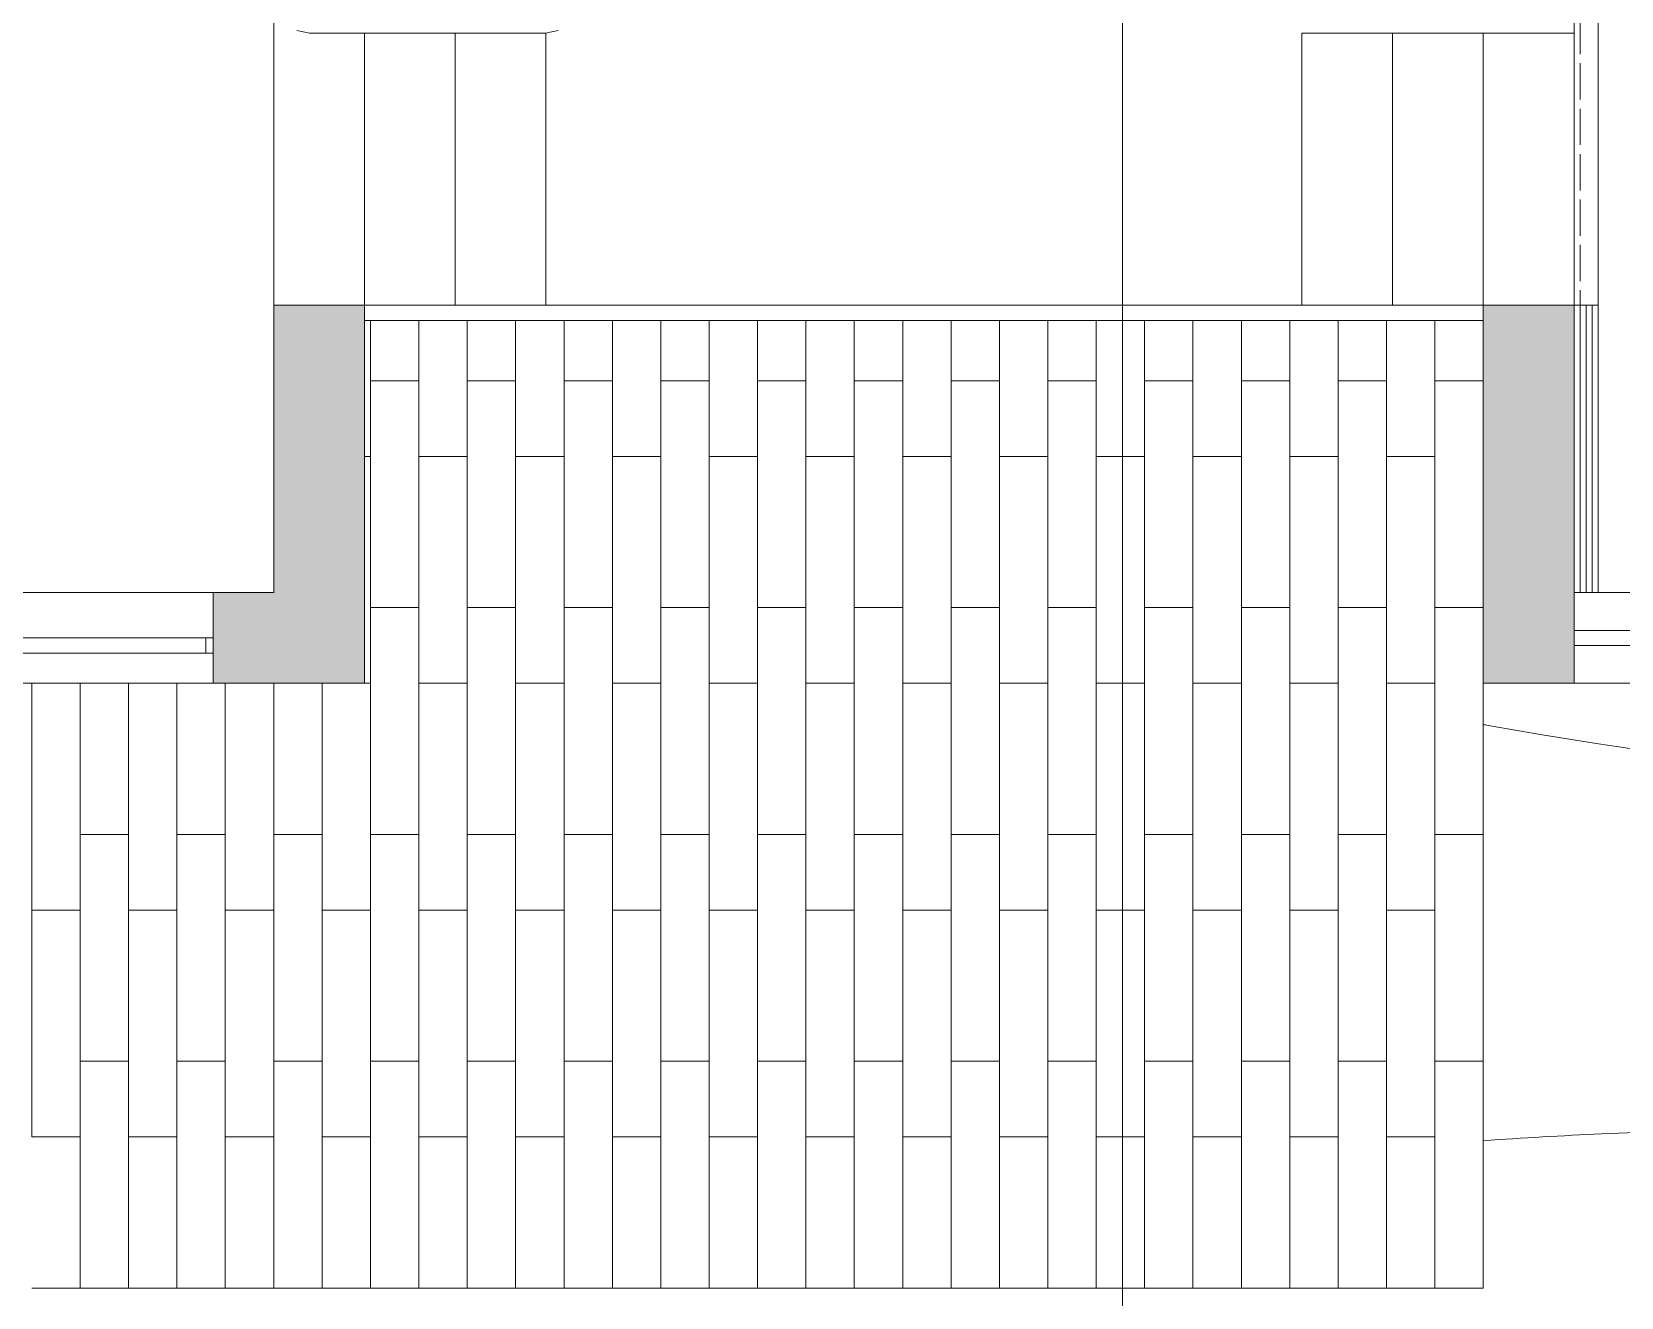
# Model space of a CAD drawing. Header units: millimetres. Extents: x 19901 to 42199, y 14822 to 21214.
# Drawn here: x 24277 to 24802, y 16640 to 17058 of the extents above; entities that cross this region are included whole.
import ezdxf

# ---------------------------------------------------------------- set-up
doc = ezdxf.new("R2010")
doc.units = ezdxf.units.MM
doc.linetypes.add('ACAD_ISO02W100', pattern=[15, 12, -3])
for name, color, linetype, lineweight in [('A-FURN', 9, 'Continuous', 13), ('curve di livello', 6, 'Continuous', 18), ('pavimentazione esterna', 51, 'Continuous', 13), ('PROIEZIONI_finissime_fine lines', 251, 'Continuous', 5), ('SEZIONI_medie_small_section', 2, 'Continuous', 9), ('vetro', 140, 'Continuous', 15), ('Wall', 7, 'Continuous', 20)]:
    doc.layers.add(name, color=color, linetype=linetype, lineweight=lineweight)

msp = doc.modelspace()

# ---------------------------------------------------------------- hatches: boundary and pattern name
at = {"layer": 'Wall', "true_color": 0x636466}
h = msp.add_hatch(color=251, dxfattribs=at)
h.dxf.hatch_style = 1
h.paths.add_polyline_path([(23986.52, 17592.56), (24115.87, 17592.56), (24115.87, 17622.19), (23956.52, 17622.56), (23956.52, 17372.56), (23986.52, 17385.13)])
h.paths.add_polyline_path([(24553.23, 17622.43), (24275.88, 17622.19), (24275.88, 17609.01), (24275.87, 17592.56), (24481.91, 17592.56)])
h.paths.add_polyline_path([(25106.52, 17622.56), (24708.9, 17622.56), (24637.25, 17592.56), (24694.25, 17592.56), (24694.25, 17592.56), (24697.25, 17592.56), (24754.25, 17592.56), (24754.25, 17592.56), (24757.25, 17592.56), (24784.25, 17592.56), (24784.25, 17592.56), (24787.25, 17592.56), (24934.25, 17592.56), (24934.25, 17592.56), (24937.25, 17592.56), (25076.52, 17592.56), (25076.52, 17502.56), (25076.52, 17490.06), (25086.52, 17490.06), (25086.52, 17575.06), (25096.52, 17575.06), (25096.52, 17490.06), (25106.52, 17490.06)])
h.paths.add_polyline_path([(24861.52, 17592.56), (24851.52, 17592.56), (24851.52, 17527.73), (24861.52, 17527.73)], flags=17)
h.paths.add_polyline_path([(25076.52, 17382.56), (24861.52, 17382.56), (24861.52, 17442.73), (24851.52, 17442.73), (24851.52, 17372.56), (25076.52, 17372.56)])
h.paths.add_polyline_path([(25106.52, 17410.06), (25076.52, 17410.06), (25076.52, 17227.56), (25084.02, 17227.56), (25084.02, 17347.56), (25099.02, 17347.56), (25099.02, 17227.56), (25106.52, 17227.56)])
h.paths.add_polyline_path([(25106.52, 17010.06), (25076.52, 17010.06), (25076.52, 16872.56), (25076.52, 16842.56), (25106.52, 16842.56)])
h.paths.add_polyline_path([(24786.52, 16967.56), (24756.52, 16967.56), (24756.52, 16962.56), (24756.52, 16842.56), (24786.52, 16842.56), (24786.52, 16872.56)])
h.paths.add_polyline_path([(24786.52, 17377.56), (24746.52, 17377.56), (24746.52, 17347.56), (24786.52, 17347.56)])
h.paths.add_polyline_path([(24396.52, 17377.56), (24356.52, 17377.56), (24356.52, 17347.56), (24368.39, 17347.56), (24396.52, 17347.56)])
h.paths.add_polyline_path([(24386.52, 16967.56), (24356.52, 16967.56), (24356.52, 16872.56), (24336.52, 16872.56), (24336.52, 16842.56), (24386.52, 16842.56)])
h.paths.add_polyline_path([(23986.52, 16962.56), (23986.52, 17320.08), (23956.52, 17307.52), (23956.52, 16842.56), (24119.02, 16842.56), (24119.02, 16850.06), (23999.02, 16850.06), (23999.02, 16865.06), (24119.02, 16865.06), (24119.02, 16872.56), (23986.52, 16872.56)])

# ---------------------------------------------------------------- linework, layer by layer
at = {"layer": 'A-FURN'}
for p, q in [((24364.15, 17058.41), (24368.39, 17057.56)), ((24368.39, 17057.56), (24446.4, 17057.56)), ((24386.52, 17057.56), (24386.52, 16967.56)), ((24416.52, 17057.56), (24416.52, 16967.56)), ((24450.64, 17058.41), (24446.4, 17057.56)), ((24446.52, 17057.56), (24446.52, 16967.56)), ((24786.52, 17057.56), (24696.52, 17057.56)), ((24696.52, 17057.56), (24696.52, 16967.56)), ((24726.52, 17057.56), (24726.52, 16967.56)), ((24756.52, 17057.56), (24756.52, 16967.56))]:
    msp.add_line(p, q, dxfattribs=at)
at = {"layer": 'curve di livello'}
for points, knots in [([(24756.52, 16828.86), (24757.28, 16828.73), (24948.69, 16795.2), (25145.79, 16788.56), (25332.97, 16828.46)], [1440.619799, 1440.619799, 1440.619799, 1440.619799, 1442.919983, 2017.077223, 2017.077223, 2017.077223, 2017.077223]), ([(24756.52, 16691.34), (24769.55, 16692.2), (24964.08, 16703.44), (25157.61, 16683.7), (25332.93, 16643.42), (25332.93, 16643.42), (25332.93, 16643.42), (25332.93, 16643.42), (25332.94, 16643.42), (25332.96, 16643.42), (25332.97, 16643.41)], [1437.518464, 1437.518464, 1437.518464, 1437.518464, 1476.268274, 2015.917714, 2015.917714, 2015.917714, 2015.918177, 2015.918177, 2015.918177, 2015.958032, 2015.958032, 2015.958032, 2015.958032])]:
    msp.add_open_spline(points, degree=3, knots=knots, dxfattribs=at)
at = {"layer": 'pavimentazione esterna'}
for p, q in [((24276.52, 16642.56), (24292.52, 16642.56)), ((24308.52, 16642.56), (24324.52, 16642.56)), ((24340.52, 16642.56), (24356.52, 16642.56)), ((24372.52, 16642.56), (24388.52, 16642.56)), ((24404.52, 16642.56), (24420.52, 16642.56)), ((24436.52, 16642.56), (24452.52, 16642.56)), ((24468.52, 16642.56), (24484.52, 16642.56)), ((24500.52, 16642.56), (24516.52, 16642.56)), ((24532.52, 16642.56), (24548.52, 16642.56)), ((24564.52, 16642.56), (24580.52, 16642.56)), ((24596.52, 16642.56), (24612.52, 16642.56)), ((24628.52, 16642.56), (24644.52, 16642.56)), ((24660.52, 16642.56), (24676.52, 16642.56)), ((24692.52, 16642.56), (24708.52, 16642.56)), ((24724.52, 16642.56), (24740.52, 16642.56))]:
    msp.add_line(p, q, dxfattribs=at)
for points in [[(24388.52, 16962.56), (24388.52, 16917.56), (24386.52, 16917.56)], [(24420.52, 16962.56), (24420.52, 16917.56), (24404.52, 16917.56), (24404.52, 16962.56)], [(24452.52, 16962.56), (24452.52, 16917.56), (24436.52, 16917.56), (24436.52, 16962.56)], [(24484.52, 16962.56), (24484.52, 16917.56), (24468.52, 16917.56), (24468.52, 16962.56)], [(24516.52, 16962.56), (24516.52, 16917.56), (24500.52, 16917.56), (24500.52, 16962.56)], [(24548.52, 16962.56), (24548.52, 16917.56), (24532.52, 16917.56), (24532.52, 16962.56)], [(24580.52, 16962.56), (24580.52, 16917.56), (24564.52, 16917.56), (24564.52, 16962.56)], [(24612.52, 16962.56), (24612.52, 16917.56), (24596.52, 16917.56), (24596.52, 16962.56)], [(24644.52, 16962.56), (24644.52, 16917.56), (24628.52, 16917.56), (24628.52, 16962.56)], [(24676.52, 16962.56), (24676.52, 16917.56), (24660.52, 16917.56), (24660.52, 16962.56)], [(24708.52, 16962.56), (24708.52, 16917.56), (24692.52, 16917.56), (24692.52, 16962.56)], [(24740.52, 16962.56), (24740.52, 16917.56), (24724.52, 16917.56), (24724.52, 16962.56)], [(24388.52, 16942.56), (24404.52, 16942.56), (24404.52, 16867.56), (24388.52, 16867.56), (24388.52, 16942.56)], [(24420.52, 16942.56), (24436.52, 16942.56), (24436.52, 16867.56), (24420.52, 16867.56), (24420.52, 16942.56)], [(24452.52, 16942.56), (24468.52, 16942.56), (24468.52, 16867.56), (24452.52, 16867.56), (24452.52, 16942.56)], [(24484.52, 16942.56), (24500.52, 16942.56), (24500.52, 16867.56), (24484.52, 16867.56), (24484.52, 16942.56)], [(24516.52, 16942.56), (24532.52, 16942.56), (24532.52, 16867.56), (24516.52, 16867.56), (24516.52, 16942.56)], [(24548.52, 16942.56), (24564.52, 16942.56), (24564.52, 16867.56), (24548.52, 16867.56), (24548.52, 16942.56)], [(24580.52, 16942.56), (24596.52, 16942.56), (24596.52, 16867.56), (24580.52, 16867.56), (24580.52, 16942.56)], [(24612.52, 16942.56), (24628.52, 16942.56), (24628.52, 16867.56), (24612.52, 16867.56), (24612.52, 16942.56)], [(24644.52, 16942.56), (24660.52, 16942.56), (24660.52, 16867.56), (24644.52, 16867.56), (24644.52, 16942.56)], [(24676.52, 16942.56), (24692.52, 16942.56), (24692.52, 16867.56), (24676.52, 16867.56), (24676.52, 16942.56)], [(24708.52, 16942.56), (24724.52, 16942.56), (24724.52, 16867.56), (24708.52, 16867.56), (24708.52, 16942.56)], [(24740.52, 16942.56), (24756.52, 16942.56)], [(24756.52, 16867.56), (24740.52, 16867.56), (24740.52, 16942.56)], [(24386.52, 16917.56), (24388.52, 16917.56), (24388.52, 16842.56), (24384.02, 16842.56)], [(24404.52, 16917.56), (24420.52, 16917.56), (24420.52, 16842.56), (24404.52, 16842.56), (24404.52, 16917.56)], [(24436.52, 16917.56), (24452.52, 16917.56), (24452.52, 16842.56), (24436.52, 16842.56), (24436.52, 16917.56)], [(24468.52, 16917.56), (24484.52, 16917.56), (24484.52, 16842.56), (24468.52, 16842.56), (24468.52, 16917.56)], [(24500.52, 16917.56), (24516.52, 16917.56), (24516.52, 16842.56), (24500.52, 16842.56), (24500.52, 16917.56)], [(24532.52, 16917.56), (24548.52, 16917.56), (24548.52, 16842.56), (24532.52, 16842.56), (24532.52, 16917.56)], [(24564.52, 16917.56), (24580.52, 16917.56), (24580.52, 16842.56), (24564.52, 16842.56), (24564.52, 16917.56)], [(24596.52, 16917.56), (24612.52, 16917.56), (24612.52, 16842.56), (24596.52, 16842.56), (24596.52, 16917.56)], [(24628.52, 16917.56), (24644.52, 16917.56), (24644.52, 16842.56), (24628.52, 16842.56), (24628.52, 16917.56)], [(24660.52, 16917.56), (24676.52, 16917.56), (24676.52, 16842.56), (24660.52, 16842.56), (24660.52, 16917.56)], [(24692.52, 16917.56), (24708.52, 16917.56), (24708.52, 16842.56), (24692.52, 16842.56), (24692.52, 16917.56)], [(24724.52, 16917.56), (24740.52, 16917.56), (24740.52, 16842.56), (24724.52, 16842.56), (24724.52, 16917.56)], [(24388.52, 16867.56), (24404.52, 16867.56), (24404.52, 16792.56), (24388.52, 16792.56), (24388.52, 16867.56)], [(24420.52, 16867.56), (24436.52, 16867.56), (24436.52, 16792.56), (24420.52, 16792.56), (24420.52, 16867.56)], [(24452.52, 16867.56), (24468.52, 16867.56), (24468.52, 16792.56), (24452.52, 16792.56), (24452.52, 16867.56)], [(24484.52, 16867.56), (24500.52, 16867.56), (24500.52, 16792.56), (24484.52, 16792.56), (24484.52, 16867.56)], [(24516.52, 16867.56), (24532.52, 16867.56), (24532.52, 16792.56), (24516.52, 16792.56), (24516.52, 16867.56)], [(24548.52, 16867.56), (24564.52, 16867.56), (24564.52, 16792.56), (24548.52, 16792.56), (24548.52, 16867.56)], [(24580.52, 16867.56), (24596.52, 16867.56), (24596.52, 16792.56), (24580.52, 16792.56), (24580.52, 16867.56)], [(24612.52, 16867.56), (24628.52, 16867.56), (24628.52, 16792.56), (24612.52, 16792.56), (24612.52, 16867.56)], [(24644.52, 16867.56), (24660.52, 16867.56), (24660.52, 16792.56), (24644.52, 16792.56), (24644.52, 16867.56)], [(24676.52, 16867.56), (24692.52, 16867.56), (24692.52, 16792.56), (24676.52, 16792.56), (24676.52, 16867.56)], [(24708.52, 16867.56), (24724.52, 16867.56), (24724.52, 16792.56), (24708.52, 16792.56), (24708.52, 16867.56)], [(24740.52, 16867.56), (24754.02, 16867.56)], [(24756.52, 16842.56), (24756.52, 16792.56), (24740.52, 16792.56), (24740.52, 16867.56)], [(24276.52, 16842.56), (24292.52, 16842.56), (24292.52, 16767.56), (24276.52, 16767.56), (24276.52, 16842.56)], [(24308.52, 16842.56), (24324.52, 16842.56), (24324.52, 16767.56), (24308.52, 16767.56), (24308.52, 16842.56)], [(24340.52, 16842.56), (24356.52, 16842.56), (24356.52, 16767.56), (24340.52, 16767.56), (24340.52, 16842.56)], [(24372.52, 16842.56), (24388.52, 16842.56), (24388.52, 16767.56), (24372.52, 16767.56), (24372.52, 16842.56)], [(24404.52, 16842.56), (24420.52, 16842.56), (24420.52, 16767.56), (24404.52, 16767.56), (24404.52, 16842.56)], [(24436.52, 16842.56), (24452.52, 16842.56), (24452.52, 16767.56), (24436.52, 16767.56), (24436.52, 16842.56)], [(24468.52, 16842.56), (24484.52, 16842.56), (24484.52, 16767.56), (24468.52, 16767.56), (24468.52, 16842.56)], [(24500.52, 16842.56), (24516.52, 16842.56), (24516.52, 16767.56), (24500.52, 16767.56), (24500.52, 16842.56)], [(24532.52, 16842.56), (24548.52, 16842.56), (24548.52, 16767.56), (24532.52, 16767.56), (24532.52, 16842.56)], [(24564.52, 16842.56), (24580.52, 16842.56), (24580.52, 16767.56), (24564.52, 16767.56), (24564.52, 16842.56)], [(24596.52, 16842.56), (24612.52, 16842.56), (24612.52, 16767.56), (24596.52, 16767.56), (24596.52, 16842.56)], [(24628.52, 16842.56), (24644.52, 16842.56), (24644.52, 16767.56), (24628.52, 16767.56), (24628.52, 16842.56)], [(24660.52, 16842.56), (24676.52, 16842.56), (24676.52, 16767.56), (24660.52, 16767.56), (24660.52, 16842.56)], [(24692.52, 16842.56), (24708.52, 16842.56), (24708.52, 16767.56), (24692.52, 16767.56), (24692.52, 16842.56)], [(24724.52, 16842.56), (24740.52, 16842.56), (24740.52, 16767.56), (24724.52, 16767.56), (24724.52, 16842.56)], [(24292.52, 16792.56), (24308.52, 16792.56), (24308.52, 16717.56), (24292.52, 16717.56), (24292.52, 16792.56)], [(24324.52, 16792.56), (24340.52, 16792.56), (24340.52, 16717.56), (24324.52, 16717.56), (24324.52, 16792.56)], [(24356.52, 16792.56), (24372.52, 16792.56), (24372.52, 16717.56), (24356.52, 16717.56), (24356.52, 16792.56)], [(24388.52, 16792.56), (24404.52, 16792.56), (24404.52, 16717.56), (24388.52, 16717.56), (24388.52, 16792.56)], [(24420.52, 16792.56), (24436.52, 16792.56), (24436.52, 16717.56), (24420.52, 16717.56), (24420.52, 16792.56)], [(24452.52, 16792.56), (24468.52, 16792.56), (24468.52, 16717.56), (24452.52, 16717.56), (24452.52, 16792.56)], [(24484.52, 16792.56), (24500.52, 16792.56), (24500.52, 16717.56), (24484.52, 16717.56), (24484.52, 16792.56)], [(24516.52, 16792.56), (24532.52, 16792.56), (24532.52, 16717.56), (24516.52, 16717.56), (24516.52, 16792.56)], [(24548.52, 16792.56), (24564.52, 16792.56), (24564.52, 16717.56), (24548.52, 16717.56), (24548.52, 16792.56)], [(24580.52, 16792.56), (24596.52, 16792.56), (24596.52, 16717.56), (24580.52, 16717.56), (24580.52, 16792.56)], [(24612.52, 16792.56), (24628.52, 16792.56), (24628.52, 16717.56), (24612.52, 16717.56), (24612.52, 16792.56)], [(24644.52, 16792.56), (24660.52, 16792.56), (24660.52, 16717.56), (24644.52, 16717.56), (24644.52, 16792.56)], [(24676.52, 16792.56), (24692.52, 16792.56), (24692.52, 16717.56), (24676.52, 16717.56), (24676.52, 16792.56)], [(24708.52, 16792.56), (24724.52, 16792.56), (24724.52, 16717.56), (24708.52, 16717.56), (24708.52, 16792.56)], [(24740.52, 16792.56), (24756.52, 16792.56), (24756.52, 16717.56), (24740.52, 16717.56), (24740.52, 16792.56)], [(24276.52, 16767.56), (24292.52, 16767.56), (24292.52, 16692.56), (24276.52, 16692.56), (24276.52, 16767.56)], [(24308.52, 16767.56), (24324.52, 16767.56), (24324.52, 16692.56), (24308.52, 16692.56), (24308.52, 16767.56)], [(24340.52, 16767.56), (24356.52, 16767.56), (24356.52, 16692.56), (24340.52, 16692.56), (24340.52, 16767.56)], [(24372.52, 16767.56), (24388.52, 16767.56), (24388.52, 16692.56), (24372.52, 16692.56), (24372.52, 16767.56)], [(24404.52, 16767.56), (24420.52, 16767.56), (24420.52, 16692.56), (24404.52, 16692.56), (24404.52, 16767.56)], [(24436.52, 16767.56), (24452.52, 16767.56), (24452.52, 16692.56), (24436.52, 16692.56), (24436.52, 16767.56)], [(24468.52, 16767.56), (24484.52, 16767.56), (24484.52, 16692.56), (24468.52, 16692.56), (24468.52, 16767.56)], [(24500.52, 16767.56), (24516.52, 16767.56), (24516.52, 16692.56), (24500.52, 16692.56), (24500.52, 16767.56)], [(24532.52, 16767.56), (24548.52, 16767.56), (24548.52, 16692.56), (24532.52, 16692.56), (24532.52, 16767.56)], [(24564.52, 16767.56), (24580.52, 16767.56), (24580.52, 16692.56), (24564.52, 16692.56), (24564.52, 16767.56)], [(24596.52, 16767.56), (24612.52, 16767.56), (24612.52, 16692.56), (24596.52, 16692.56), (24596.52, 16767.56)], [(24628.52, 16767.56), (24644.52, 16767.56), (24644.52, 16692.56), (24628.52, 16692.56), (24628.52, 16767.56)], [(24660.52, 16767.56), (24676.52, 16767.56), (24676.52, 16692.56), (24660.52, 16692.56), (24660.52, 16767.56)], [(24692.52, 16767.56), (24708.52, 16767.56), (24708.52, 16692.56), (24692.52, 16692.56), (24692.52, 16767.56)], [(24724.52, 16767.56), (24740.52, 16767.56), (24740.52, 16692.56), (24724.52, 16692.56), (24724.52, 16767.56)], [(24292.52, 16717.56), (24308.52, 16717.56), (24308.52, 16642.56), (24292.52, 16642.56), (24292.52, 16717.56)], [(24324.52, 16717.56), (24340.52, 16717.56), (24340.52, 16642.56), (24324.52, 16642.56), (24324.52, 16717.56)], [(24356.52, 16717.56), (24372.52, 16717.56), (24372.52, 16642.56), (24356.52, 16642.56), (24356.52, 16717.56)], [(24388.52, 16717.56), (24404.52, 16717.56), (24404.52, 16642.56), (24388.52, 16642.56), (24388.52, 16717.56)], [(24420.52, 16717.56), (24436.52, 16717.56), (24436.52, 16642.56), (24420.52, 16642.56), (24420.52, 16717.56)], [(24452.52, 16717.56), (24468.52, 16717.56), (24468.52, 16642.56), (24452.52, 16642.56), (24452.52, 16717.56)], [(24484.52, 16717.56), (24500.52, 16717.56), (24500.52, 16642.56), (24484.52, 16642.56), (24484.52, 16717.56)], [(24516.52, 16717.56), (24532.52, 16717.56), (24532.52, 16642.56), (24516.52, 16642.56), (24516.52, 16717.56)], [(24548.52, 16717.56), (24564.52, 16717.56), (24564.52, 16642.56), (24548.52, 16642.56), (24548.52, 16717.56)], [(24580.52, 16717.56), (24596.52, 16717.56), (24596.52, 16642.56), (24580.52, 16642.56), (24580.52, 16717.56)], [(24612.52, 16717.56), (24628.52, 16717.56), (24628.52, 16642.56), (24612.52, 16642.56), (24612.52, 16717.56)], [(24644.52, 16717.56), (24660.52, 16717.56), (24660.52, 16642.56), (24644.52, 16642.56), (24644.52, 16717.56)], [(24676.52, 16717.56), (24692.52, 16717.56), (24692.52, 16642.56), (24676.52, 16642.56), (24676.52, 16717.56)], [(24708.52, 16717.56), (24724.52, 16717.56), (24724.52, 16642.56), (24708.52, 16642.56), (24708.52, 16717.56)], [(24740.52, 16717.56), (24756.52, 16717.56), (24756.52, 16642.56), (24740.52, 16642.56), (24740.52, 16717.56)]]:
    msp.add_lwpolyline(points, dxfattribs=at)
at = {"layer": 'PROIEZIONI_finissime_fine lines'}
for p, q in [((24119.02, 16872.56), (24336.52, 16872.56)), ((24786.52, 16872.56), (25076.52, 16872.56)), ((24119.02, 16842.56), (24336.52, 16842.56)), ((25076.52, 16842.56), (24786.52, 16842.56))]:
    msp.add_line(p, q, dxfattribs=at)
for points in [[(24794.52, 16967.56), (24794.52, 17347.56), (24786.52, 17347.56)], [(24786.52, 16872.56), (24786.52, 16967.56), (24788.52, 16967.56), (24788.52, 16872.56), (24786.52, 16872.56)], [(24788.52, 16872.56), (24788.52, 16967.56), (24790.52, 16967.56), (24790.52, 16872.56), (24788.52, 16872.56)], [(24790.52, 16872.56), (24790.52, 16967.56), (24792.52, 16967.56), (24792.52, 16872.56), (24790.52, 16872.56)], [(24792.52, 16872.56), (24792.52, 16967.56), (24794.52, 16967.56), (24794.52, 16872.56), (24792.52, 16872.56)]]:
    msp.add_lwpolyline(points, dxfattribs=at)
at = {"layer": 'PROIEZIONI_finissime_fine lines', "linetype": 'ACAD_ISO02W100'}
msp.add_lwpolyline([(24786.52, 16967.56), (24786.52, 17062.56), (24788.52, 17062.56), (24788.52, 16967.56), (24786.52, 16967.56)], dxfattribs=at)
at = {"layer": 'SEZIONI_medie_small_section'}
msp.add_line((24637.25, 18017.74), (24637.25, 15550.33), dxfattribs=at)
at = {"layer": 'vetro'}
for p, q in [((24386.52, 16967.56), (24756.52, 16967.56)), ((24386.52, 16967.56), (24386.52, 16962.56)), ((24756.52, 16962.56), (24756.52, 16967.56)), ((24756.52, 16962.56), (24386.52, 16962.56)), ((24229.02, 16857.56), (24336.52, 16857.56)), ((24334.02, 16857.56), (24334.02, 16852.56)), ((24336.52, 16857.56), (24336.52, 16852.56)), ((24786.52, 16860.06), (25076.52, 16860.06)), ((24786.52, 16860.06), (24786.52, 16855.06)), ((24226.52, 16852.56), (24336.52, 16852.56)), ((24786.52, 16855.06), (25076.52, 16855.06))]:
    msp.add_line(p, q, dxfattribs=at)
at = {"layer": 'Wall'}
for p, q in [((24356.52, 16967.56), (24356.52, 17347.56)), ((24786.52, 17347.56), (24786.52, 16967.56)), ((24356.52, 16872.56), (24356.52, 16967.56)), ((24356.52, 16967.56), (24386.52, 16967.56)), ((24386.52, 16842.56), (24386.52, 16967.56)), ((24756.52, 16842.56), (24756.52, 16967.56)), ((24756.52, 16967.56), (24786.52, 16967.56)), ((24786.52, 16967.56), (24786.52, 16872.56)), ((24336.52, 16872.56), (24356.52, 16872.56)), ((24336.52, 16842.56), (24336.52, 16872.56)), ((24786.52, 16872.56), (24786.52, 16842.56)), ((24336.52, 16842.56), (24386.52, 16842.56)), ((24786.52, 16842.56), (24756.52, 16842.56))]:
    msp.add_line(p, q, dxfattribs=at)

doc.saveas('drawing.dxf')
